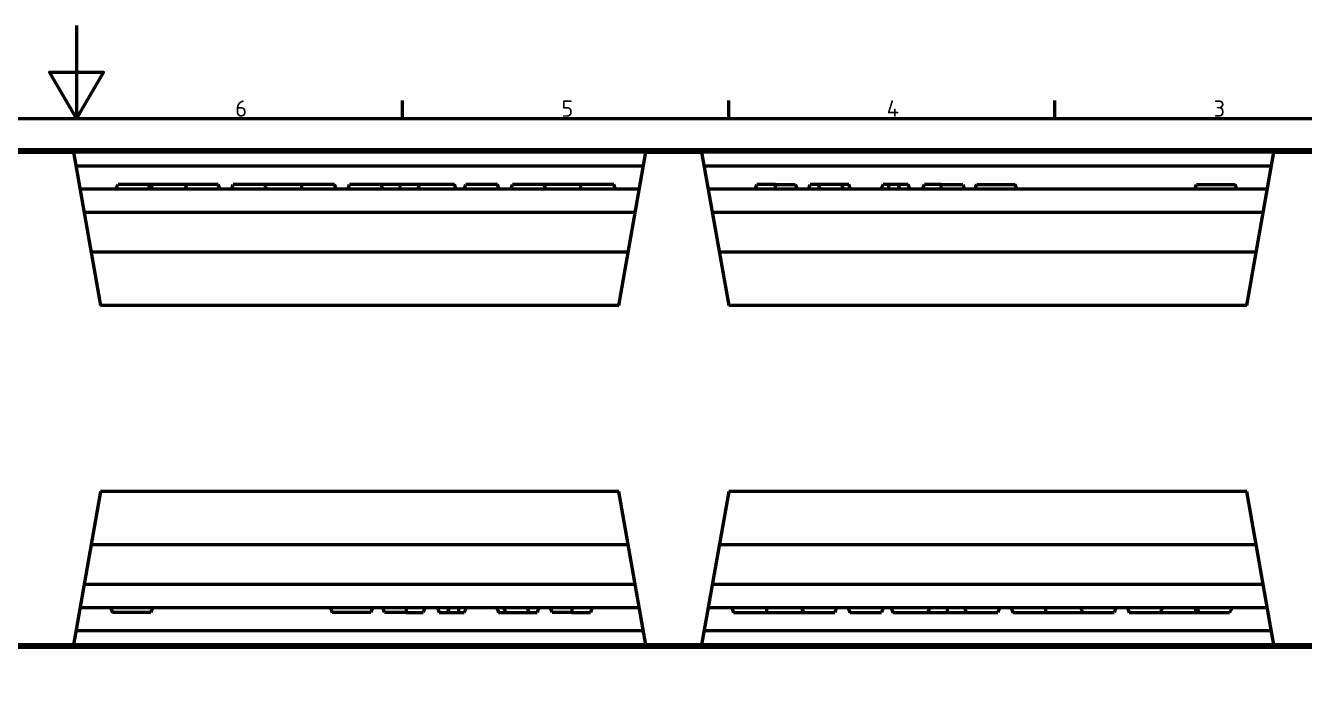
# Model space of a CAD drawing. Header units: millimetres. Extents: x 0 to 2219, y -32 to 1188.
# Drawn here: x 819 to 1369, y 903 to 1188 of the extents above; entities that cross this region are included whole.
import ezdxf

# ---------------------------------------------------------------- set-up
doc = ezdxf.new("R2010")
doc.units = ezdxf.units.MM
doc.header["$LTSCALE"] = 2
doc.layers.get('0').update_dxf_attribs({"lineweight": 50})
for name, color, linetype, lineweight in [('Rahmen (ISO)', 7, 'Continuous', 50), ('Sichtbar (ISO)', 7, 'Continuous', 50), ('Sichtbar schmal (ISO)', 7, 'Continuous', 50)]:
    doc.layers.add(name, color=color, linetype=linetype, lineweight=lineweight)
doc.styles.add('Notiztext (DIN)', font='isocpeur.ttf')

# ---------------------------------------------------------------- blocks, each defined once
blk = doc.blocks.new('Ränder Standardrahmen')
at = {"layer": 'Rahmen (ISO)'}
for p, q in [((490.58, 574), (490.58, 577.9)), ((560.67, 574), (560.67, 577.9)), ((630.75, 574), (630.75, 577.9))]:
    blk.add_line(p, q, dxfattribs=at)
at = {"layer": 'Rahmen (ISO)', "flags": 128}
for points in [[(420.5, 594), (420.5, 574), (414.73, 584), (426.27, 584), (420.5, 574)], [(20, 20), (20, 574), (821, 574), (821, 20), (20, 20)]]:
    blk.add_lwpolyline(points, dxfattribs=at)
at = {"layer": 'Rahmen (ISO)', "char_height": 3.5, "attachment_point": 7, "style": 'Notiztext (DIN)'}
for s, insert in [('6', (454.62, 574.4)), ('5', (524.7, 574.4)), ('4', (594.61, 574.4)), ('3', (664.87, 574.4))]:
    blk.add_mtext(s, dxfattribs=dict(at, insert=insert))

msp = doc.modelspace()

# ---------------------------------------------------------------- linework, layer by layer
at = {"layer": 'Sichtbar (ISO)'}
for p, q in [((1097.6788, 1134.5861), (597.6788, 1134.5861)), ((815.6788, 1133.5861), (839.6788, 1133.5861)), ((1085.6788, 1133.5861), (839.6788, 1133.5861)), ((839.6788, 1133.5861), (851.3164, 1067.5861)), ((1074.0412, 1067.5861), (1085.6788, 1133.5861)), ((1085.6788, 1133.5861), (1109.6788, 1133.5861)), ((1097.6788, 1134.5861), (1097.6788, 1134.4397)), ((1097.6788, 1134.4397), (1097.6788, 1134.5861)), ((1597.6788, 1134.5861), (1097.6788, 1134.5861)), ((1097.6788, 1133.5861), (1097.6788, 1134.4397)), ((1097.6788, 1134.4397), (1097.6788, 1133.5861)), ((1355.6788, 1133.5861), (1109.6788, 1133.5861)), ((1109.6788, 1133.5861), (1121.3164, 1067.5861)), ((1344.0412, 1067.5861), (1355.6788, 1133.5861)), ((1355.6788, 1133.5861), (1379.6788, 1133.5861)), ((1082.8576, 1117.5861), (842.5, 1117.5861)), ((857.6788, 1117.5861), (858.8567, 1119.5861)), ((872.1105, 1119.5861), (858.8567, 1119.5861)), ((873.1105, 1119.5861), (872.1105, 1119.5861)), ((872.6788, 1117.5861), (872.1105, 1119.5861)), ((888.4068, 1119.5861), (873.1105, 1119.5861)), ((873.6788, 1117.5861), (873.1105, 1119.5861)), ((887.6788, 1117.5861), (888.4068, 1119.5861)), ((901.9509, 1119.5861), (888.4068, 1119.5861)), ((902.6788, 1117.5861), (901.9509, 1119.5861)), ((907.6788, 1117.5861), (908.4068, 1119.5861)), ((921.9509, 1119.5861), (908.4068, 1119.5861)), ((937.9803, 1119.5861), (921.9509, 1119.5861)), ((922.6788, 1117.5861), (921.9509, 1119.5861)), ((937.6788, 1117.5861), (937.9803, 1119.5861)), ((951.9509, 1119.5861), (937.9803, 1119.5861)), ((952.6788, 1117.5861), (951.9509, 1119.5861)), ((957.6788, 1117.5861), (958.4068, 1119.5861)), ((971.9509, 1119.5861), (958.4068, 1119.5861)), ((980.1788, 1119.5861), (971.9509, 1119.5861)), ((972.6788, 1117.5861), (971.9509, 1119.5861)), ((988.4068, 1119.5861), (980.1788, 1119.5861)), ((987.6788, 1117.5861), (988.4068, 1119.5861)), ((1003.4509, 1119.5861), (988.4068, 1119.5861)), ((1004.1788, 1117.5861), (1003.4509, 1119.5861)), ((1007.6788, 1117.5861), (1008.4068, 1119.5861)), ((1021.9509, 1119.5861), (1008.4068, 1119.5861)), ((1022.6788, 1117.5861), (1021.9509, 1119.5861)), ((1027.6788, 1117.5861), (1028.4068, 1119.5861)), ((1041.9509, 1119.5861), (1028.4068, 1119.5861)), ((1057.9803, 1119.5861), (1041.9509, 1119.5861)), ((1042.6788, 1117.5861), (1041.9509, 1119.5861)), ((1057.6788, 1117.5861), (1057.9803, 1119.5861)), ((1071.9509, 1119.5861), (1057.9803, 1119.5861)), ((1072.6788, 1117.5861), (1071.9509, 1119.5861)), ((1352.8576, 1117.5861), (1112.5, 1117.5861)), ((1132.6788, 1117.5861), (1133.4068, 1119.5861)), ((1141.4288, 1119.5861), (1133.4068, 1119.5861)), ((1141.4288, 1119.5861), (1149.9509, 1119.5861)), ((1149.9509, 1119.5861), (1150.6788, 1117.5861)), ((1155.6788, 1117.5861), (1156.4068, 1119.5861)), ((1159.9509, 1119.5861), (1156.4068, 1119.5861)), ((1169.9509, 1119.5861), (1159.9509, 1119.5861)), ((1160.6788, 1117.5861), (1159.9509, 1119.5861)), ((1172.9509, 1119.5861), (1169.9509, 1119.5861)), ((1170.6788, 1117.5861), (1169.9509, 1119.5861)), ((1173.6788, 1117.5861), (1172.9509, 1119.5861)), ((1186.6788, 1117.5861), (1187.7083, 1119.5861)), ((1190.2144, 1119.5861), (1187.7083, 1119.5861)), ((1194.9068, 1119.5861), (1190.2144, 1119.5861)), ((1190.2144, 1117.5861), (1190.2144, 1119.5861)), ((1194.1788, 1117.5861), (1194.9068, 1119.5861)), ((1198.4509, 1119.5861), (1194.9068, 1119.5861)), ((1199.1788, 1117.5861), (1198.4509, 1119.5861)), ((1204.6788, 1117.5861), (1205.4068, 1119.5861)), ((1212.6788, 1119.5861), (1205.4068, 1119.5861)), ((1212.6788, 1119.5861), (1221.9509, 1119.5861)), ((1221.9509, 1119.5861), (1222.6788, 1117.5861)), ((1227.1788, 1117.5861), (1227.9068, 1119.5861)), ((1227.9068, 1119.5861), (1244.4509, 1119.5861)), ((1245.1788, 1117.5861), (1244.4509, 1119.5861)), ((1321.6788, 1117.5861), (1322.4068, 1119.5861)), ((1322.4068, 1119.5861), (1338.9509, 1119.5861)), ((1339.6788, 1117.5861), (1338.9509, 1119.5861)), ((1081.0943, 1107.5861), (844.2633, 1107.5861)), ((1351.0943, 1107.5861), (1114.2633, 1107.5861)), ((1078.0968, 1090.5861), (847.2609, 1090.5861)), ((1348.0968, 1090.5861), (1117.2609, 1090.5861)), ((1074.0412, 1067.5861), (851.3164, 1067.5861)), ((1344.0412, 1067.5861), (1121.3164, 1067.5861)), ((851.3164, 987.5861), (839.6788, 921.5861)), ((1074.0412, 987.5861), (851.3164, 987.5861)), ((1085.6788, 921.5861), (1074.0412, 987.5861)), ((1121.3164, 987.5861), (1109.6788, 921.5861)), ((1344.0412, 987.5861), (1121.3164, 987.5861)), ((1355.6788, 921.5861), (1344.0412, 987.5861)), ((1078.0968, 964.5861), (847.2609, 964.5861)), ((1348.0968, 964.5861), (1117.2609, 964.5861)), ((1081.0943, 947.5861), (844.2633, 947.5861)), ((1351.0943, 947.5861), (1114.2633, 947.5861)), ((1082.8576, 937.5861), (842.5, 937.5861)), ((855.6788, 937.5861), (856.4068, 935.5861)), ((872.9509, 935.5861), (856.4068, 935.5861)), ((873.6788, 937.5861), (872.9509, 935.5861)), ((950.1788, 937.5861), (950.9068, 935.5861)), ((967.4509, 935.5861), (950.9068, 935.5861)), ((968.1788, 937.5861), (967.4509, 935.5861)), ((973.4068, 935.5861), (972.6788, 937.5861)), ((982.6788, 935.5861), (973.4068, 935.5861)), ((982.6788, 935.5861), (989.9509, 935.5861)), ((990.6788, 937.5861), (989.9509, 935.5861)), ((996.1788, 937.5861), (996.9068, 935.5861)), ((996.9068, 935.5861), (1000.4509, 935.5861)), ((1001.1788, 937.5861), (1000.4509, 935.5861)), ((1000.4509, 935.5861), (1005.1433, 935.5861)), ((1005.1433, 937.5861), (1005.1433, 935.5861)), ((1005.1433, 935.5861), (1007.6494, 935.5861)), ((1008.6788, 937.5861), (1007.6494, 935.5861)), ((1021.6788, 937.5861), (1022.4068, 935.5861)), ((1022.4068, 935.5861), (1025.4068, 935.5861)), ((1024.6788, 937.5861), (1025.4068, 935.5861)), ((1025.4068, 935.5861), (1035.4068, 935.5861)), ((1034.6788, 937.5861), (1035.4068, 935.5861)), ((1035.4068, 935.5861), (1038.9509, 935.5861)), ((1039.6788, 937.5861), (1038.9509, 935.5861)), ((1045.4068, 935.5861), (1044.6788, 937.5861)), ((1053.9288, 935.5861), (1045.4068, 935.5861)), ((1053.9288, 935.5861), (1061.9509, 935.5861)), ((1062.6788, 937.5861), (1061.9509, 935.5861)), ((1352.8576, 937.5861), (1112.5, 937.5861)), ((1122.6788, 937.5861), (1123.4068, 935.5861)), ((1123.4068, 935.5861), (1137.3773, 935.5861)), ((1137.6788, 937.5861), (1137.3773, 935.5861)), ((1137.3773, 935.5861), (1153.4068, 935.5861)), ((1152.6788, 937.5861), (1153.4068, 935.5861)), ((1153.4068, 935.5861), (1166.9509, 935.5861)), ((1167.6788, 937.5861), (1166.9509, 935.5861)), ((1172.6788, 937.5861), (1173.4068, 935.5861)), ((1173.4068, 935.5861), (1186.9509, 935.5861)), ((1187.6788, 937.5861), (1186.9509, 935.5861)), ((1191.1788, 937.5861), (1191.9068, 935.5861)), ((1191.9068, 935.5861), (1206.9509, 935.5861)), ((1207.6788, 937.5861), (1206.9509, 935.5861)), ((1206.9509, 935.5861), (1215.1788, 935.5861)), ((1215.1788, 935.5861), (1223.4068, 935.5861)), ((1222.6788, 937.5861), (1223.4068, 935.5861)), ((1223.4068, 935.5861), (1236.9509, 935.5861)), ((1237.6788, 937.5861), (1236.9509, 935.5861)), ((1242.6788, 937.5861), (1243.4068, 935.5861)), ((1243.4068, 935.5861), (1257.3773, 935.5861)), ((1257.6788, 937.5861), (1257.3773, 935.5861)), ((1257.3773, 935.5861), (1273.4068, 935.5861)), ((1272.6788, 937.5861), (1273.4068, 935.5861)), ((1273.4068, 935.5861), (1286.9509, 935.5861)), ((1287.6788, 937.5861), (1286.9509, 935.5861)), ((1292.6788, 937.5861), (1293.4068, 935.5861)), ((1293.4068, 935.5861), (1306.9509, 935.5861)), ((1307.6788, 937.5861), (1306.9509, 935.5861)), ((1306.9509, 935.5861), (1322.2472, 935.5861)), ((1321.6788, 937.5861), (1322.2472, 935.5861)), ((1322.2472, 935.5861), (1323.2472, 935.5861)), ((1322.6788, 937.5861), (1323.2472, 935.5861)), ((1323.2472, 935.5861), (1336.501, 935.5861)), ((1337.6788, 937.5861), (1336.501, 935.5861)), ((597.6788, 920.5861), (1097.6788, 920.5861)), ((839.6788, 921.5861), (815.6788, 921.5861)), ((1085.6788, 921.5861), (839.6788, 921.5861)), ((1109.6788, 921.5861), (1085.6788, 921.5861)), ((1097.6788, 921.5861), (1097.6788, 920.7326)), ((1097.6788, 920.7326), (1097.6788, 921.5861)), ((1097.6788, 920.5861), (1097.6788, 920.7326)), ((1097.6788, 920.7326), (1097.6788, 920.5861)), ((1097.6788, 920.5861), (1597.6788, 920.5861)), ((1355.6788, 921.5861), (1109.6788, 921.5861)), ((1379.6788, 921.5861), (1355.6788, 921.5861))]:
    msp.add_line(p, q, dxfattribs=at)
at = {"layer": 'Sichtbar schmal (ISO)'}
for p, q in [((597.6788, 1134.4397), (1097.6788, 1134.4397)), ((1097.6788, 1134.4397), (1597.6788, 1134.4397)), ((1084.5979, 1127.4558), (840.7598, 1127.4558)), ((1354.5979, 1127.4558), (1110.7598, 1127.4558)), ((980.1788, 1117.5861), (980.1788, 1119.5861)), ((1141.4288, 1117.5861), (1141.4288, 1119.5861)), ((1212.6788, 1117.5861), (1212.6788, 1119.5861)), ((982.6788, 937.5861), (982.6788, 935.5861)), ((1053.9288, 937.5861), (1053.9288, 935.5861)), ((1215.1788, 937.5861), (1215.1788, 935.5861)), ((1084.5979, 927.7164), (840.7598, 927.7164)), ((1354.5979, 927.7164), (1110.7598, 927.7164)), ((1097.6788, 920.7326), (597.6788, 920.7326)), ((1597.6788, 920.7326), (1097.6788, 920.7326))]:
    msp.add_line(p, q, dxfattribs=at)

# ---------------------------------------------------------------- block references
at = {"xscale": 2, "yscale": 2, "zscale": 2}
msp.add_blockref('Ränder Standardrahmen', (0, 0), dxfattribs=at)

doc.saveas('drawing.dxf')
